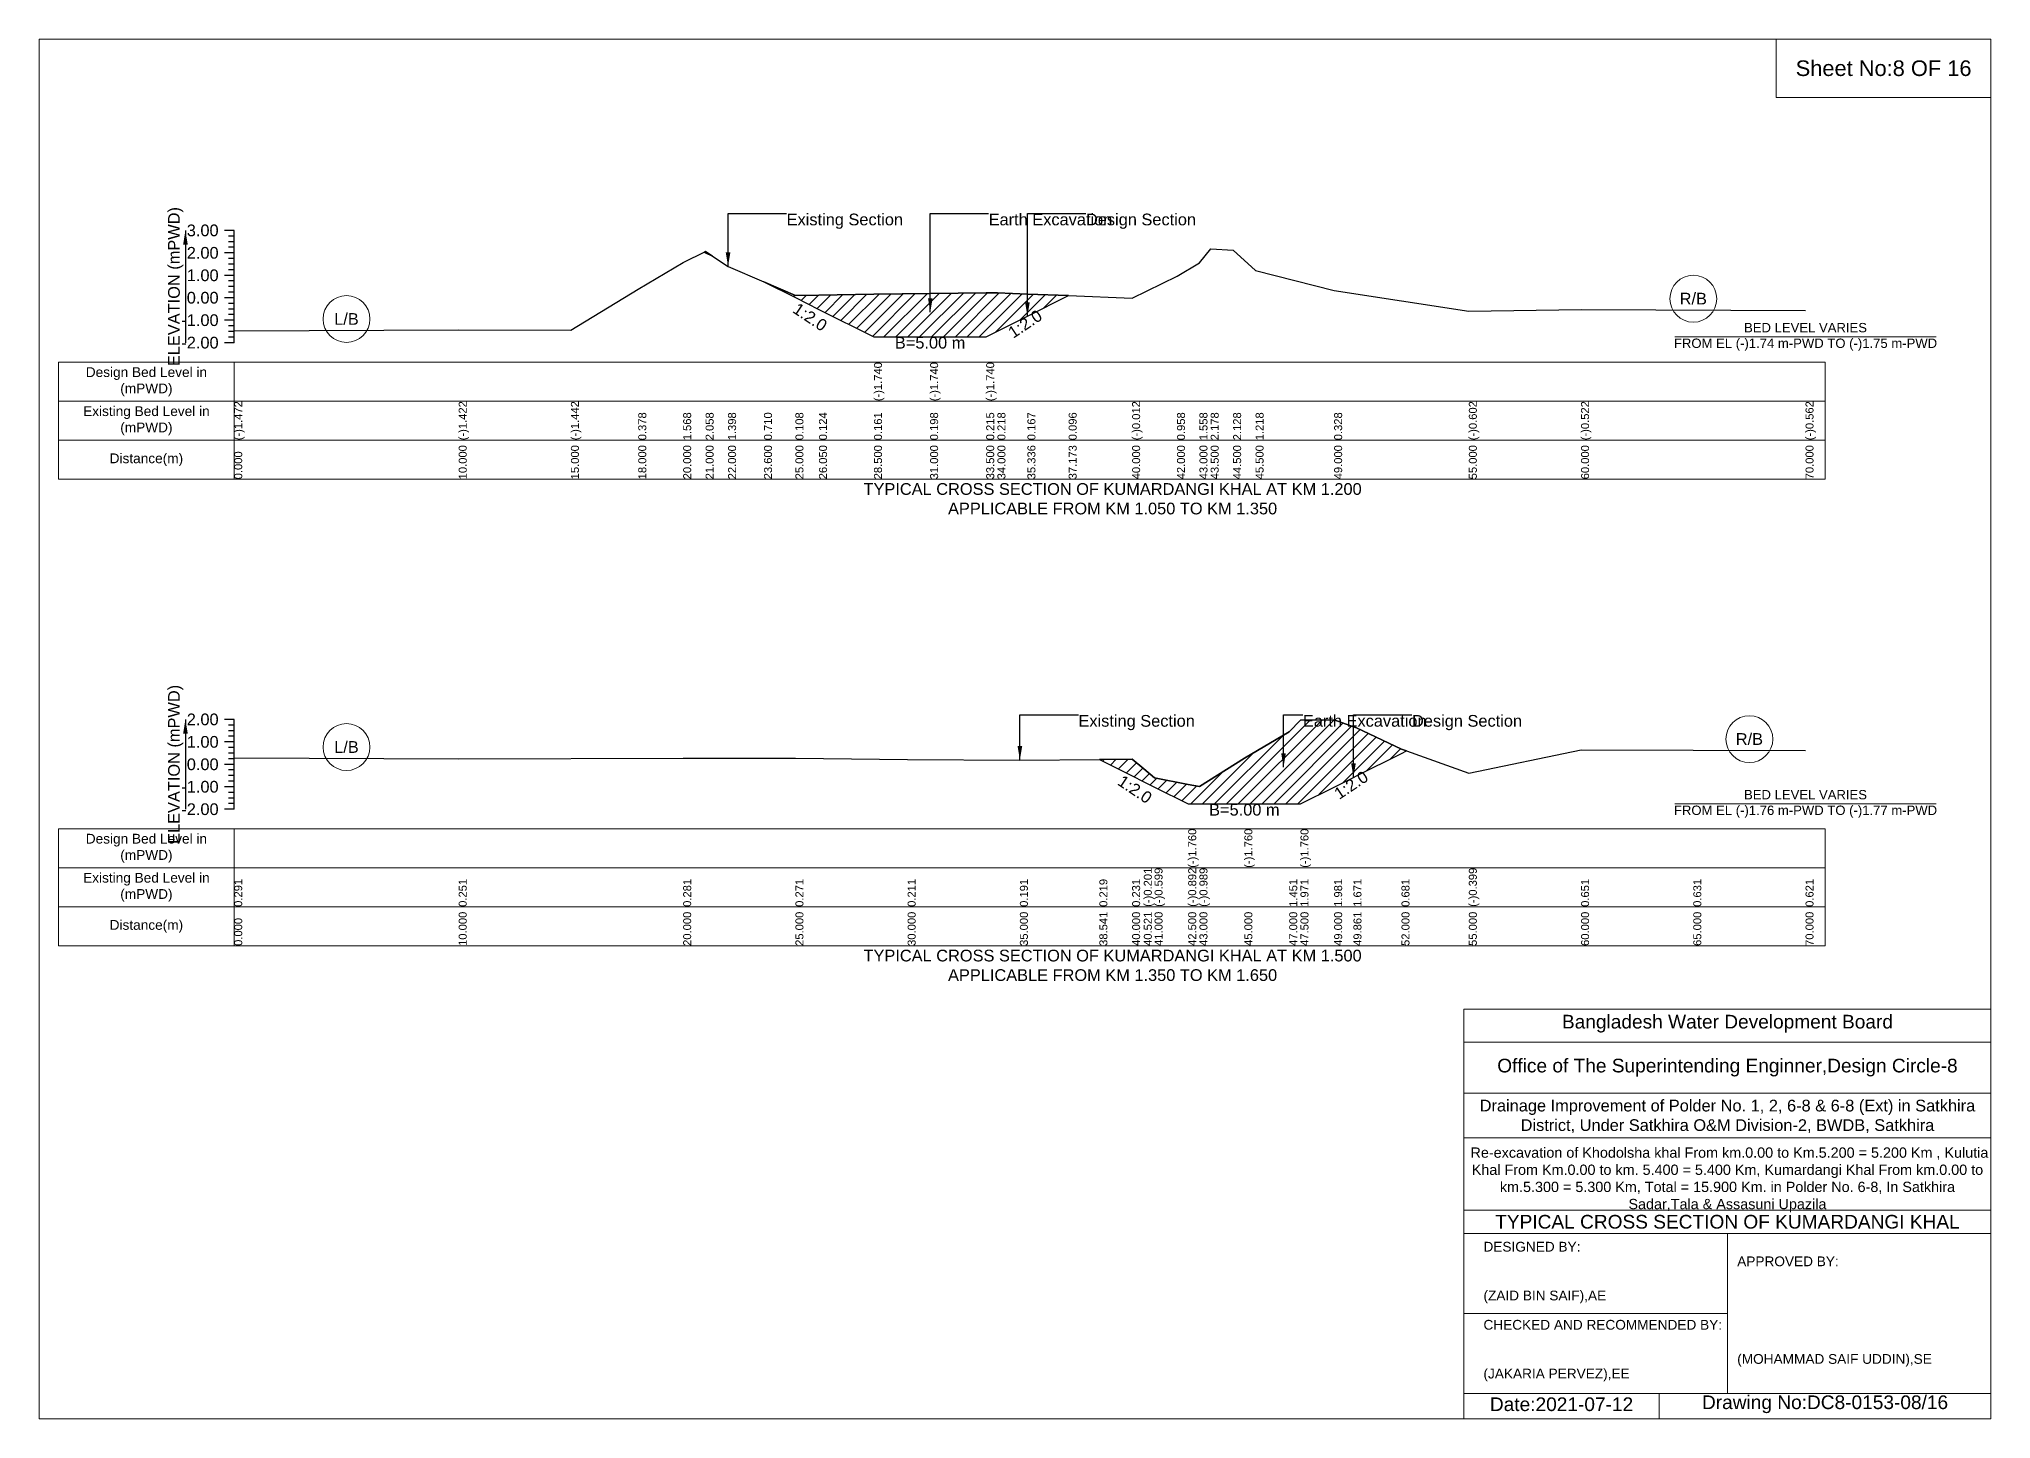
# Model space of a CAD drawing. Header units: inches. Extents: x 91000 to 568000, y -5656 to 0.
# Drawn here: x 480000 to 488000, y -5656 to 0 of the extents above; entities that cross this region are included whole.
import ezdxf

# ---------------------------------------------------------------- set-up
doc = ezdxf.new("R2010")
doc.units = ezdxf.units.IN
doc.header["$LTSCALE"] = 7
doc.header["$MEASUREMENT"] = 0
for name, color, linetype, lineweight in [('Cross section Data Border', 7, 'Continuous', 9), ('Cross Section Labels', 7, 'Continuous', 9), ('Existing_Bed_Level for Xsection', 7, 'Continuous', 25)]:
    doc.layers.add(name, color=color, linetype=linetype, lineweight=lineweight)
doc.styles.get("Standard").update_dxf_attribs({"font": 'arial.ttf'})
doc.dimstyles.get("Standard").update_dxf_attribs({"dimtxt": 0.18, "dimasz": 0.18, "dimexe": 0.18, "dimexo": 0.0625, "dimgap": 0.09, "dimtad": 0, "dimtih": 1, "dimtoh": 1, "dimdec": 4, "dimzin": 0, "dimdsep": 46, "dimtxsty": 'Standard', "dimcen": 0.09, "dimadec": 0, "dimazin": 0, "dimtfac": 1, "dimtdec": 4, "dimtofl": 0, "dimtmove": 0, "dimatfit": 3, "dimfxl": 1, "dimtolj": 1, "dimtzin": 0, "dimarcsym": 0})

msp = doc.modelspace()

# ---------------------------------------------------------------- hatches: boundary and pattern name
at = {"layer": 'Existing_Bed_Level for Xsection'}
h = msp.add_hatch(dxfattribs=at)
h.set_pattern_fill('ANSI31', color=256, scale=276, style=0)
h.paths.add_polyline_path([(482727.5, -873.4), (482732, -875.7), (482759.6, -889.5), (482732, -871.2)])
h = msp.add_hatch(dxfattribs=at)
h.set_pattern_fill('ANSI31', color=256, scale=276, style=0)
h.paths.add_polyline_path([(482971.2, -995.3), (483100, -1059.7), (483196.6, -1108), (483422, -1220.7), (483652, -1220.7), (483882, -1220.7), (483928, -1197.7), (484050.9, -1136.2), (484219.9, -1051.7), (484050.9, -1045.2), (483928, -1040.5), (483882, -1040.8), (483652, -1042.4), (483422, -1045.8), (483196.6, -1049.2), (483100, -1050.6)])
h = msp.add_hatch(dxfattribs=at)
h.set_pattern_fill('ANSI31', color=256, scale=276, style=0)
h.paths.add_polyline_path([(484345.8, -2952.8), (484480, -3019.9), (484527.9, -3043.9), (484572, -3065.9), (484710, -3134.9), (484756, -3134.9), (484940, -3134.9), (485124, -3134.9), (485170, -3134.9), (485308, -3065.9), (485387.2, -3026.3), (485400, -3019.9), (485584, -2927.9), (485604.4, -2917.7), (485584, -2910.4), (485400, -2823.9), (485387.2, -2819.3), (485308, -2790.8), (485170, -2791.7), (485124, -2839.5), (484940, -2948.1), (484756, -3064), (484710, -3055), (484572, -3028.1), (484527.9, -2991.5), (484480, -2951.8)])

# ---------------------------------------------------------------- linework, layer by layer
at = {"layer": 'Cross section Data Border'}
for points in [[(480080, -1324.6), (487320, -1324.6), (487320, -1804.6), (480080, -1804.6)], [(480080, -3237), (487320, -3237), (487320, -3717), (480080, -3717)]]:
    msp.add_lwpolyline(points, close=True, dxfattribs=at)
for points in [[(480800, -1324.6), (480800, -1804.6)], [(480080, -1484.6), (487320, -1484.6)], [(480080, -1644.6), (487320, -1644.6)], [(480800, -3237), (480800, -3717)], [(480080, -3397), (487320, -3397)], [(480080, -3557), (487320, -3557)]]:
    msp.add_lwpolyline(points, dxfattribs=at)
at = {"layer": 'Cross Section Labels'}
for points in [[(480000, 0), (488000, 0), (488000, -5656), (480000, -5656)], [(487120, 0), (488000, 0), (488000, -240), (487120, -240)]]:
    msp.add_lwpolyline(points, close=True, dxfattribs=at)
for points in [[(486704.2, -1220.7), (487775.8, -1220.7)], [(486704.2, -3134.9), (487775.8, -3134.9)], [(485840, -5656), (485840, -3976), (488000, -3976)], [(485840, -4112), (488000, -4112)], [(485840, -4320), (488000, -4320)], [(485840, -4504), (488000, -4504)], [(485840, -4800), (488000, -4800)], [(485840, -4896), (488000, -4896)], [(486920, -4896), (486920, -5552)], [(485840, -5224), (486920, -5224)], [(485840, -5552), (488000, -5552)], [(486640, -5552), (486640, -5656)]]:
    msp.add_lwpolyline(points, dxfattribs=at)
for centre in [(486780, -1064.4), (481260, -1147.7), (487010, -2869.4), (481260, -2902.1)]:
    msp.add_circle(centre, 96, dxfattribs=at)
at = {"layer": 'Existing_Bed_Level for Xsection'}
for points in [[(480800, -784.6), (480760, -784.6)], [(480800, -1244.6), (480800, -1152.6), (480800, -1060.6), (480800, -968.6), (480800, -876.6), (480800, -784.6)], [(480800, -876.6), (480760, -876.6)], [(480800, -807.6), (480776, -807.6)], [(480800, -830.6), (480776, -830.6)], [(480800, -853.6), (480776, -853.6)], [(480800, -1196), (481720, -1191.4), (482180, -1193.2), (482456, -1025.8), (482640, -916.3), (482732, -871.2), (482824, -932), (482971.2, -995.3), (483100, -1050.6), (483196.6, -1049.2), (483422, -1045.8), (483422, -1045.8), (483652, -1042.4), (483652, -1042.4), (483882, -1040.8), (483882, -1040.8), (483928, -1040.5), (484050.9, -1045.2), (484219.9, -1051.7), (484480, -1061.7), (484664, -972.4), (484756, -917.2), (484802, -860.2), (484894, -864.8), (484986, -948.5), (485308, -1030.4), (485860, -1116), (486320, -1108.6), (487240, -1112.3)], [(480800, -899.6), (480776, -899.6)], [(480800, -922.6), (480776, -922.6)], [(480800, -945.6), (480776, -945.6)], [(480800, -968.6), (480760, -968.6)], [(480800, -991.6), (480776, -991.6)], [(480800, -1014.6), (480776, -1014.6)], [(480800, -1037.6), (480776, -1037.6)], [(480800, -1060.6), (480760, -1060.6)], [(480800, -1083.6), (480776, -1083.6)], [(480800, -1106.6), (480776, -1106.6)], [(480800, -1152.6), (480760, -1152.6)], [(480800, -1129.6), (480776, -1129.6)], [(480800, -1175.6), (480776, -1175.6)], [(480800, -1198.6), (480776, -1198.6)], [(480800, -1244.6), (480760, -1244.6)], [(480800, -1221.6), (480776, -1221.6)], [(480800, -2789), (480760, -2789)], [(480800, -3157), (480800, -3065), (480800, -2973), (480800, -2881), (480800, -2789)], [(480800, -2946.2), (481720, -2949.9), (482640, -2947.2), (483100, -2948.1), (483560, -2953.6), (484020, -2955.4), (484345.8, -2952.8), (484480, -2951.8), (484527.9, -2991.5), (484572, -3028.1), (484710, -3055), (484710, -3055), (484756, -3064), (484940, -2948.1), (484940, -2948.1), (485124, -2839.5), (485170, -2791.7), (485170, -2791.7), (485308, -2790.8), (485387.2, -2819.3), (485400, -2823.9), (485584, -2910.4), (485604.4, -2917.7), (485860, -3009.7), (486320, -2913.1), (486780, -2915), (487240, -2915.9)], [(480800, -2812), (480776, -2812)], [(480800, -2835), (480776, -2835)], [(480800, -2858), (480776, -2858)], [(480800, -2881), (480760, -2881)], [(480800, -2904), (480776, -2904)], [(480800, -2927), (480776, -2927)], [(480800, -2950), (480776, -2950)], [(480800, -2973), (480760, -2973)], [(480800, -2996), (480776, -2996)], [(480800, -3019), (480776, -3019)], [(480800, -3065), (480760, -3065)], [(480800, -3042), (480776, -3042)], [(480800, -3088), (480776, -3088)], [(480800, -3111), (480776, -3111)], [(480800, -3157), (480760, -3157)], [(480800, -3134), (480776, -3134)]]:
    msp.add_lwpolyline(points, dxfattribs=at)
for points in [[(482727.5, -873.4), (482732, -875.7), (482759.6, -889.5), (482732, -871.2)], [(482971.2, -995.3), (482971.2, -995.3), (483100, -1059.7), (483196.6, -1108), (483422, -1220.7), (483422, -1220.7), (483652, -1220.7), (483652, -1220.7), (483882, -1220.7), (483882, -1220.7), (483928, -1197.7), (484050.9, -1136.2), (484219.9, -1051.7), (484050.9, -1045.2), (483928, -1040.5), (483882, -1040.8), (483882, -1040.8), (483652, -1042.4), (483652, -1042.4), (483422, -1045.8), (483422, -1045.8), (483196.6, -1049.2), (483100, -1050.6), (482971.2, -995.3)], [(484345.8, -2952.8), (484345.8, -2952.8), (484480, -3019.9), (484527.9, -3043.9), (484572, -3065.9), (484710, -3134.9), (484710, -3134.9), (484756, -3134.9), (484940, -3134.9), (484940, -3134.9), (485124, -3134.9), (485170, -3134.9), (485170, -3134.9), (485308, -3065.9), (485387.2, -3026.3), (485400, -3019.9), (485584, -2927.9), (485604.4, -2917.7), (485584, -2910.4), (485400, -2823.9), (485387.2, -2819.3), (485308, -2790.8), (485170, -2791.7), (485170, -2791.7), (485124, -2839.5), (484940, -2948.1), (484940, -2948.1), (484756, -3064), (484710, -3055), (484710, -3055), (484572, -3028.1), (484527.9, -2991.5), (484480, -2951.8), (484345.8, -2952.8)]]:
    msp.add_lwpolyline(points, close=True, dxfattribs=at)

# ---------------------------------------------------------------- texts
at = {"layer": 'Cross section Data Border', "char_height": 40, "width": 640, "attachment_point": 5}
for s, insert in [('Design Bed Level in (mPWD)', (480440, -1404.6)), ('Existing Bed Level in (mPWD)', (480440, -1564.6)), ('Distance(m)', (480440, -1724.6)), ('Design Bed Level in (mPWD)', (480440, -3317)), ('Existing Bed Level in (mPWD)', (480440, -3477)), ('Distance(m)', (480440, -3637))]:
    msp.add_mtext(s, dxfattribs=dict(at, insert=insert))
at = {"layer": 'Cross Section Labels'}
for s, insert, char_height, attachment_point in [('Sheet No:8 OF 16', (487560, -120), 64, 5), ('Existing Section', (483064, -715.6), 48, 1), ('Earth Excavation', (483892, -715.6), 48, 1), ('Design Section', (484290.9, -715.6), 48, 1), ('R/B', (486780, -1064.4), 48, 5), ('L/B', (481260, -1147.7), 48, 5), ('BED LEVEL VARIES ^JFROM EL (-)1.74 m-PWD TO (-)1.75 m-PWD', (487240, -1220.7), 38.4, 5), ('B=5.00 m', (483652, -1220.7), 48, 2), ('TYPICAL CROSS SECTION OF KUMARDANGI KHAL AT KM 1.200^JAPPLICABLE FROM KM 1.050 TO KM 1.350', (484400, -1884.6), 48, 5), ('Existing Section', (484260, -2770.6), 48, 1), ('Earth Excavation', (485180, -2770.6), 48, 1), ('Design Section', (485627.2, -2770.6), 48, 1), ('L/B', (481260, -2902.1), 48, 5), ('R/B', (487010, -2869.4), 48, 5), ('BED LEVEL VARIES ^JFROM EL (-)1.76 m-PWD TO (-)1.77 m-PWD', (487240, -3134.9), 38.4, 5), ('B=5.00 m', (484940, -3134.9), 48, 2), ('TYPICAL CROSS SECTION OF KUMARDANGI KHAL AT KM 1.500^JAPPLICABLE FROM KM 1.350 TO KM 1.650', (484400, -3797), 48, 5), ('Bangladesh Water Development Board', (486920, -4036), 56, 5), ('Office of The Superintending Enginner,Design Circle-8', (486920, -4216), 56, 5)]:
    msp.add_mtext(s, dxfattribs=dict(at, insert=insert, char_height=char_height, attachment_point=attachment_point))
at = {"layer": 'Cross Section Labels', "char_height": 48, "attachment_point": 2}
for insert, rotation in [((483173.6, -1119.5), 326.30993), ((484027.9, -1147.7), 33.69007), ((484504.9, -3055.4), 326.30993), ((485364.2, -3037.8), 33.69007)]:
    msp.add_mtext('1:2.0', dxfattribs=dict(at, insert=insert, rotation=rotation))
at = {"layer": 'Cross Section Labels'}
for s, insert, char_height, width, attachment_point in [('Drainage Improvement of Polder No. 1, 2, 6-8 & 6-8 (Ext) in Satkhira District, Under Satkhira O&M Division-2, BWDB, Satkhira', (486920, -4416), 48, 2240, 5), (' Re-excavation of Khodolsha khal From km.0.00 to Km.5.200 = 5.200 Km , Kulutia Khal From Km.0.00 to km. 5.400 = 5.400 Km, Kumardangi Khal From km.0.00 to km.5.300 = 5.300 Km, Total = 15.900 Km. in Polder No. 6-8, In Satkhira Sadar,Tala & Assasuni Upazila', (486920, -4676), 42.1524, 2160, 5), ('TYPICAL CROSS SECTION OF KUMARDANGI KHAL', (486920, -4848), 56, 2240, 5), ('DESIGNED BY:^J^J^J(ZAID BIN SAIF),AE', (485920, -5056), 40, 1120, 4), ('APPROVED BY:^J^J^J^J^J^J(MOHAMMAD SAIF UDDIN),SE', (486960, -5216), 40, 1120, 4), ('CHECKED AND RECOMMENDED BY:^J^J^J(JAKARIA PERVEZ),EE', (485920, -5376), 40, 1120, 4), ('Date:2021-07-12', (486240, -5596), 56, 1120, 5), ('Drawing No:DC8-0153-08/16', (487320, -5596), 56, 1760, 5)]:
    msp.add_mtext(s, dxfattribs=dict(at, insert=insert, char_height=char_height, width=width, attachment_point=attachment_point))
at = {"layer": 'Existing_Bed_Level for Xsection', "rotation": 90}
for s, insert, char_height, attachment_point in [('ELEVATION (mPWD)', (480560, -1014.6), 48, 5), ('(-)1.740', (483422, -1484.6), 32.8, 1), ('(-)1.740', (483652, -1484.6), 32.8, 1), ('(-)1.740', (483882, -1484.6), 32.8, 1), ('(-)1.472', (480800, -1644.6), 32.8, 1), ('(-)1.422', (481720, -1644.6), 32.8, 1), ('(-)1.442', (482180, -1644.6), 32.8, 1), ('(-)0.012', (484480, -1644.6), 32.8, 1), ('(-)0.602', (485860, -1644.6), 32.8, 1), ('(-)0.522', (486320, -1644.6), 32.8, 1), ('(-)0.562', (487240, -1644.6), 32.8, 1), ('0.378', (482456, -1644.6), 32.8, 1), ('1.568', (482640, -1644.6), 32.8, 1), ('2.058', (482732, -1644.6), 32.8, 1), ('1.398', (482824, -1644.6), 32.8, 1), ('0.710', (482971.2, -1644.6), 32.8, 1), ('0.108', (483100, -1644.6), 32.8, 1), ('0.124', (483196.6, -1644.6), 32.8, 1), ('0.161', (483422, -1644.6), 32.8, 1), ('0.198', (483652, -1644.6), 32.8, 1), ('0.215', (483882, -1644.6), 32.8, 1), ('0.218', (483928, -1644.6), 32.8, 1), ('0.167', (484050.9, -1644.6), 32.8, 1), ('0.096', (484219.9, -1644.6), 32.8, 1), ('0.958', (484664, -1644.6), 32.8, 1), ('1.558', (484756, -1644.6), 32.8, 1), ('2.178', (484802, -1644.6), 32.8, 1), ('2.128', (484894, -1644.6), 32.8, 1), ('1.218', (484986, -1644.6), 32.8, 1), ('0.328', (485308, -1644.6), 32.8, 1), ('10.000', (481720, -1804.6), 32.8, 1), ('15.000', (482180, -1804.6), 32.8, 1), ('18.000', (482456, -1804.6), 32.8, 1), ('20.000', (482640, -1804.6), 32.8, 1), ('21.000', (482732, -1804.6), 32.8, 1), ('22.000', (482824, -1804.6), 32.8, 1), ('23.600', (482971.2, -1804.6), 32.8, 1), ('25.000', (483100, -1804.6), 32.8, 1), ('26.050', (483196.6, -1804.6), 32.8, 1), ('28.500', (483422, -1804.6), 32.8, 1), ('31.000', (483652, -1804.6), 32.8, 1), ('33.500', (483882, -1804.6), 32.8, 1), ('34.000', (483928, -1804.6), 32.8, 1), ('35.336', (484050.9, -1804.6), 32.8, 1), ('37.173', (484219.9, -1804.6), 32.8, 1), ('40.000', (484480, -1804.6), 32.8, 1), ('42.000', (484664, -1804.6), 32.8, 1), ('43.000', (484756, -1804.6), 32.8, 1), ('43.500', (484802, -1804.6), 32.8, 1), ('44.500', (484894, -1804.6), 32.8, 1), ('45.500', (484986, -1804.6), 32.8, 1), ('49.000', (485308, -1804.6), 32.8, 1), ('55.000', (485860, -1804.6), 32.8, 1), ('60.000', (486320, -1804.6), 32.8, 1), ('70.000', (487240, -1804.6), 32.8, 1), ('0.000', (480800, -1804.6), 32.8, 1), ('ELEVATION (mPWD)', (480560, -2973), 48, 5), ('(-)1.760', (484710, -3397), 32.8, 1), ('(-)1.760', (484940, -3397), 32.8, 1), ('(-)1.760', (485170, -3397), 32.8, 1), ('(-)0.201', (484527.9, -3557), 32.8, 1), ('(-)0.599', (484572, -3557), 32.8, 1), ('(-)0.892', (484710, -3557), 32.8, 1), ('(-)0.989', (484756, -3557), 32.8, 1), ('(-)0.399', (485860, -3557), 32.8, 1), ('0.291', (480800, -3557), 32.8, 1), ('0.251', (481720, -3557), 32.8, 1), ('0.281', (482640, -3557), 32.8, 1), ('0.271', (483100, -3557), 32.8, 1), ('0.211', (483560, -3557), 32.8, 1), ('0.191', (484020, -3557), 32.8, 1), ('0.219', (484345.8, -3557), 32.8, 1), ('0.231', (484480, -3557), 32.8, 1), ('1.451', (485124, -3557), 32.8, 1), ('1.971', (485170, -3557), 32.8, 1), ('1.981', (485308, -3557), 32.8, 1), ('1.671', (485387.2, -3557), 32.8, 1), ('0.681', (485584, -3557), 32.8, 1), ('0.651', (486320, -3557), 32.8, 1), ('0.631', (486780, -3557), 32.8, 1), ('0.621', (487240, -3557), 32.8, 1), ('10.000', (481720, -3717), 32.8, 1), ('20.000', (482640, -3717), 32.8, 1), ('25.000', (483100, -3717), 32.8, 1), ('30.000', (483560, -3717), 32.8, 1), ('35.000', (484020, -3717), 32.8, 1), ('38.541', (484345.8, -3717), 32.8, 1), ('40.000', (484480, -3717), 32.8, 1), ('40.521', (484527.9, -3717), 32.8, 1), ('41.000', (484572, -3717), 32.8, 1), ('42.500', (484710, -3717), 32.8, 1), ('43.000', (484756, -3717), 32.8, 1), ('45.000', (484940, -3717), 32.8, 1), ('47.000', (485124, -3717), 32.8, 1), ('47.500', (485170, -3717), 32.8, 1), ('49.000', (485308, -3717), 32.8, 1), ('49.861', (485387.2, -3717), 32.8, 1), ('52.000', (485584, -3717), 32.8, 1), ('55.000', (485860, -3717), 32.8, 1), ('60.000', (486320, -3717), 32.8, 1), ('65.000', (486780, -3717), 32.8, 1), ('70.000', (487240, -3717), 32.8, 1), ('0.000', (480800, -3717), 32.8, 1)]:
    msp.add_mtext(s, dxfattribs=dict(at, insert=insert, char_height=char_height, attachment_point=attachment_point))
at = {"layer": 'Existing_Bed_Level for Xsection', "char_height": 48, "attachment_point": 6}
for s, insert in [('3.00', (480736, -784.6)), ('2.00', (480736, -876.6)), ('1.00', (480736, -968.6)), ('0.00', (480736, -1060.6)), ('-1.00', (480736, -1152.6)), ('-2.00', (480736, -1244.6)), ('2.00', (480736, -2789)), ('1.00', (480736, -2881)), ('0.00', (480736, -2973)), ('-1.00', (480736, -3065)), ('-2.00', (480736, -3157))]:
    msp.add_mtext(s, dxfattribs=dict(at, insert=insert))

# ---------------------------------------------------------------- leaders
at = {"layer": 'Cross Section Labels', "annotation_type": 0, "has_hookline": 1, "hookline_direction": 0}
for points, text_width in [([(482824, -932), (482824, -715.6), (483063.9, -715.6)], 467.2), ([(483652.8, -1120), (483652.8, -715.6), (483891.9, -715.6)], 497), ([(484050.9, -1136.2), (484050.9, -715.6), (484290.9, -715.6)], 441.2), ([(484020, -2955.4), (484020, -2770.6), (484259.9, -2770.6)], 467.2), ([(485100.6, -2984.9), (485100.6, -2770.6), (485179.9, -2770.6)], 497), ([(485387.2, -3026.3), (485387.2, -2770.6), (485627.1, -2770.6)], 441.2)]:
    msp.add_leader(points, dimstyle='Standard', override={"dimasz": 57.6}, dxfattribs=dict(at, text_width=text_width))
at = {"layer": 'Existing_Bed_Level for Xsection'}
for points in [[(480600, -784.6), (480600, -1244.6)], [(480600, -2789), (480600, -3157)]]:
    msp.add_leader(points, dimstyle='Standard', override={"dimasz": 57.6}, dxfattribs=at)

doc.saveas('drawing.dxf')
